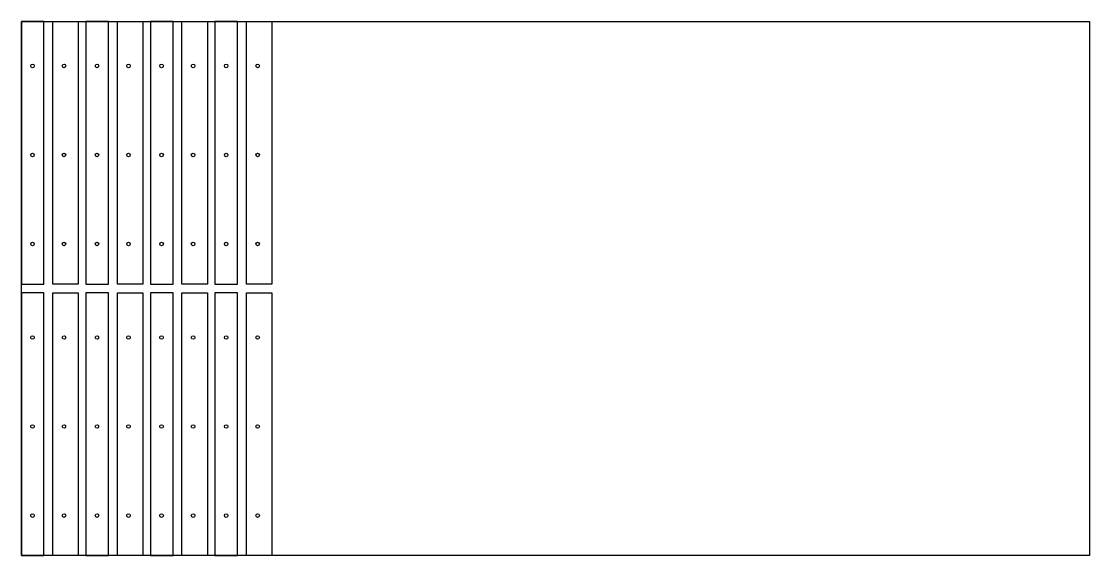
# Model space of a CAD drawing. Header units: millimetres. Extents: x 0 to 2400, y -1200 to 0.
import ezdxf

# ---------------------------------------------------------------- set-up
doc = ezdxf.new("R2010")
doc.units = ezdxf.units.MM

# ---------------------------------------------------------------- blocks, each defined once
blk = doc.blocks.new('*U18')
blk.add_circle((0, 0), 4)
blk = doc.blocks.new('*U19')
at = {"color": 0, "linetype": 'ByBlock', "lineweight": -2, "transparency": 16777216}
for p in [(0, 0), (0, -200), (0, -400)]:
    blk.add_blockref('*U18', p, dxfattribs=at)
blk = doc.blocks.new('低位块')
blk.add_lwpolyline([(0, 0), (0, -590), (50.8, -590), (50.8, 0)], close=True)
blk.add_blockref('*U19', (25, -100))
blk = doc.blocks.new('*U22')
blk.add_circle((0, 0), 4)
blk = doc.blocks.new('*U23')
at = {"color": 0, "linetype": 'ByBlock', "lineweight": -2, "transparency": 16777216}
for p in [(0, 0), (0, -200), (0, -400)]:
    blk.add_blockref('*U22', p, dxfattribs=at)
blk = doc.blocks.new('高位块')
blk.add_lwpolyline([(57.15, 0), (57.15, -590), (0, -590), (0, 0)], close=True)
blk.add_blockref('*U23', (25, -100))
blk = doc.blocks.new('*U24')
for name, p in [('低位块', (-63.975, 600)), ('高位块', (6.825, 600)), ('低位块', (-63.975, -10)), ('高位块', (6.825, -10))]:
    blk.add_blockref(name, p)
blk = doc.blocks.new('*U25')
at = {"color": 0, "linetype": 'ByBlock', "lineweight": -2, "transparency": 16777216}
for p in [(0, 0), (145, 0), (290, 0), (435, 0)]:
    blk.add_blockref('*U24', p, dxfattribs=at)

msp = doc.modelspace()

# ---------------------------------------------------------------- linework, layer by layer
msp.add_lwpolyline([(0, 0), (2400, 0), (2400, -1200), (0, -1200)], close=True)

# ---------------------------------------------------------------- block references
msp.add_blockref('*U25', (63.975, -600))

doc.saveas('drawing.dxf')
